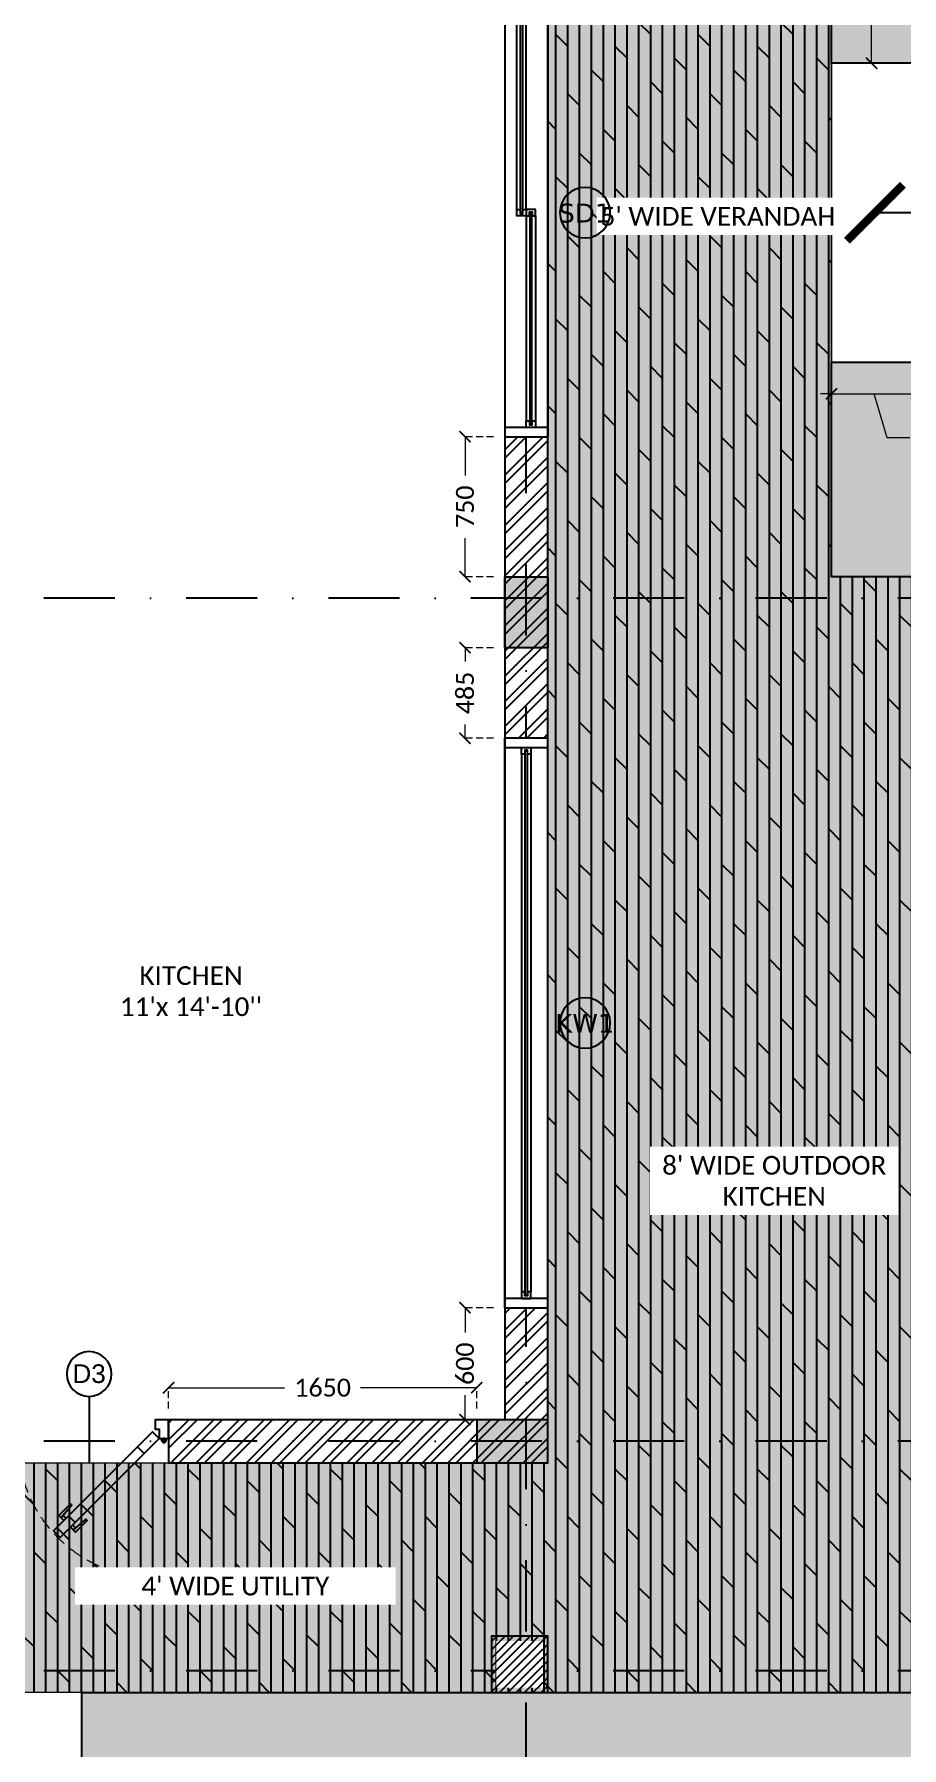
# Model space of a CAD drawing. Header units: millimetres. Extents: x -15000 to 28550, y -17045 to 28620.
# Drawn here: x 9371 to 14016, y -1527 to 7650 of the extents above; entities that cross this region are included whole.
import ezdxf
from ezdxf.enums import TextEntityAlignment as Align

# ---------------------------------------------------------------- set-up
doc = ezdxf.new("R2010")
doc.units = ezdxf.units.MM
doc.header["$LTSCALE"] = 150
for name, pattern in [('3BHK-W(SB)$0$HIDDEN', [0.375, 0.25, -0.125]), ('DASHDOTX2', [50.8, 25.4, -12.7, 0, -12.7]), ('DASHED', [0.75, 0.5, -0.25])]:
    doc.linetypes.add(name, pattern=pattern)
for name, color, linetype in [('ad-Arrow', 32, 'Continuous'), ('ad-Column', 3, 'Continuous'), ('ad-Column Hatch', 125, 'Continuous'), ('ad-Door', 11, 'Continuous'), ('ad-Elevation 10', 8, 'Continuous'), ('ad-Grid', 8, 'DASHDOTX2'), ('ad-MS Columns', 1, 'Continuous'), ('ad-RCC', 3, 'Continuous'), ('ad-RCC Hatch', 125, 'Continuous'), ('ad-Text main', 7, 'Continuous'), ('ad-Text Main_Door&window Label', 7, 'Continuous'), ('ad-Wall', 240, 'Continuous'), ('ad-Wall hatch', 8, 'Continuous')]:
    doc.layers.add(name, color=color, linetype=linetype)
doc.layers.add('ad-Dimension', color=5, linetype='Continuous', lineweight=0, true_color=0x0000ff)
doc.layers.add('ad-Glass Sectionline', color=140, linetype='Continuous', true_color=0x00bfff)
doc.layers.add('ad-Verandah', color=7, linetype='Continuous', true_color=0xa57c52)
doc.styles.add('6 U T S R N_Typical Floor Plan$0$3BHK-E(NB)$0$grid_text', font='verdana.ttf', dxfattribs={"width": 0.9})
doc.styles.add('New Text Style', font='arial.ttf', dxfattribs={"height": 100})
doc.styles.get("Standard").update_dxf_attribs({"font": 'calibril.ttf'})
doc.dimstyles.new('A-100-DIM-INT (MM-FT)', dxfattribs={"dimscale": 50, "dimtxt": 2.4, "dimasz": 1, "dimexe": 5, "dimexo": 100, "dimgap": 1, "dimtad": 0, "dimdec": 0, "dimdsep": 46, "dimtxsty": 'Standard', "dimblk": 'ARCHTICK', "dimcen": 0.025, "dimse1": 1, "dimse2": 1, "dimclrd": 256, "dimclre": 256, "dimclrt": 256, "dimazin": 2, "dimtfac": 1, "dimtdec": 0, "dimtix": 1, "dimtmove": 2, "dimatfit": 3, "dimldrblk": 'ARCHTICK', "dimfxl": 1, "dimtolj": 1, "dimtzin": 0, "dimarcsym": 0})
doc.dimstyles.new('A-75-DIM-INT (Framing)', dxfattribs={"dimscale": 100, "dimtxt": 0.8, "dimasz": 0.5, "dimexe": 0, "dimexo": 0.5, "dimgap": 0.5, "dimtad": 0, "dimdec": 0, "dimdsep": 46, "dimtxsty": 'Standard', "dimblk": 'ARCHTICK', "dimcen": 0.025, "dimclrd": 256, "dimclre": 256, "dimclrt": 256, "dimazin": 2, "dimtfac": 1, "dimtdec": 0, "dimtmove": 1, "dimatfit": 0, "dimldrblk": 'ARCHTICK', "dimfxl": 1, "dimtfill": 1, "dimtolj": 1, "dimtzin": 0, "dimarcsym": 0})

# ---------------------------------------------------------------- blocks, each defined once
blk = doc.blocks.new('1625W_Grid')
at = {"layer": 'ad-Grid', "ltscale": 0.1}
for points in [[(12005, -3190), (12005, 15870)], [(15900, 4630), (-3780, 4630)], [(15900, 115), (-3780, 115)], [(15900, -1115), (-3780, -1115)]]:
    blk.add_lwpolyline(points, dxfattribs=at)
blk = doc.blocks.new('_ArchTick')
at = {"color": 0, "linetype": 'ByBlock', "const_width": 0.15}
blk.add_lwpolyline([(-0.5, -0.5), (0.5, 0.5)], dxfattribs=at)
blk = doc.blocks.new('6 U T S R N_Typical Floor Plan$0$ad_Window Tag')
blk.add_circle((0, 0), 150)
at = {"style": '6 U T S R N_Typical Floor Plan$0$3BHK-E(NB)$0$grid_text', "width": 0.9}
blk.add_attdef('D1', text='', height=125, dxfattribs=at).set_placement((0, 0), align=Align.MIDDLE_CENTER)
blk = doc.blocks.new('zw$6540')
at = {"layer": 'ad-Text Main_Door&window Label'}
ref = blk.add_blockref('6 U T S R N_Typical Floor Plan$0$ad_Window Tag', (12320, 2355), dxfattribs=dict(at, xscale=-0.9, yscale=0.9, zscale=0.9))
ref.add_attrib('D1', 'KW1', dxfattribs={"height": 101.25, "rotation": 2160, "style": '6 U T S R N_Typical Floor Plan$0$3BHK-E(NB)$0$grid_text'}).set_placement((12319, 2352.9), align=Align.MIDDLE_CENTER)
at = {"layer": 'ad-Text main', "char_height": 100, "attachment_point": 5, "bg_fill": 2}
for s, insert, width in [("5' WIDE VERANDAH", (13032, 6674.8), 1199.585), ("KITCHEN\\P11'x 14'-10''", (10210.6, 2525.1), 1175.718), ("\\pxqc;8' WIDE OUTDOOR KITCHEN", (13333.2, 1508.8), 1229.075), ("4' WIDE UTILITY", (10447.4, -661.6), 1617.972)]:
    blk.add_mtext(s, dxfattribs=dict(at, insert=insert, width=width))
at = {"layer": 'ad-Text Main_Door&window Label'}
ref = blk.add_blockref('6 U T S R N_Typical Floor Plan$0$ad_Window Tag', (12320, 6695), dxfattribs=dict(at, xscale=-0.9, yscale=0.9, zscale=0.9))
ref.add_attrib('D1', 'SD1', dxfattribs={"height": 101.25, "rotation": 2160, "style": '6 U T S R N_Typical Floor Plan$0$3BHK-E(NB)$0$grid_text'}).set_placement((12319, 6692.9), align=Align.MIDDLE_CENTER)
blk = doc.blocks.new('$ZCDB_AUDIT_GENERATED_C77D')
blk.add_wipeout([(0, 230), (2400, 230), (2400, 0), (0, 0)]).dxf.layer = 'ad-Elevation 10'
at = {"layer": 'ad-Elevation 10'}
for points in [[(2400, 230), (0, 230)], [(2400, 0), (0, 0)]]:
    blk.add_lwpolyline(points, dxfattribs=at)
for points in [[(50, 0), (50, 230), (0, 230), (0, 0)], [(2350, 0), (2400, 0), (2400, 230), (2350, 230)], [(85, 83), (85, 65), (50, 65), (50, 115), (85, 115), (85, 97), (63, 97), (63, 83)], [(1217.5, 133), (1217.5, 115), (1182.5, 115), (1182.5, 165), (1217.5, 165), (1217.5, 147), (1195.5, 147), (1195.5, 133)], [(1182.5, 83), (1182.5, 65), (1217.5, 65), (1217.5, 115), (1182.5, 115), (1182.5, 97), (1204.5, 97), (1204.5, 83)], [(2315, 133), (2315, 115), (2350, 115), (2350, 165), (2315, 165), (2315, 147), (2337, 147), (2337, 133)]]:
    blk.add_lwpolyline(points, close=True, dxfattribs=at)
at = {"layer": 'ad-Glass Sectionline'}
for points in [[(1200, 95), (65, 95), (65, 85), (1200, 85)], [(1200, 145), (2335, 145), (2335, 135), (1200, 135)]]:
    blk.add_lwpolyline(points, close=True, dxfattribs=at)
for points in [[(1182.5, 115), (85, 115)], [(1217.5, 165), (2315, 165)], [(1217.5, 115), (2315, 115)], [(1182.5, 65), (85, 65)]]:
    blk.add_lwpolyline(points, dxfattribs=at)
blk = doc.blocks.new('*U144')
blk.add_blockref('$ZCDB_AUDIT_GENERATED_C77D', (0, 0))
blk = doc.blocks.new('*U154')
for p, q in [((8.3, -111.1), (41.7, -111.1)), ((25, -127.8), (25, -94.4)), ((563.8, -513.3), (548.9, -528.2)), ((498.7, -578.5), (513.6, -563.6))]:
    blk.add_line(p, q)
for points in [[(50, -100), (0, -100), (0, 0), (71.4, 0), (71.4, -35.7), (71.4, -50), (50, -50)], [(800, -100), (800, -50), (778.6, -50), (778.6, -35.7), (778.6, 0), (850, 0), (850, -100)], [(50, -100), (130.8, -180.8), (166.2, -145.5), (85.4, -64.6)], [(130.8, -180.8), (499.5, -549.5), (534.9, -514.2), (166.2, -145.5)], [(580.3, -630.3), (499.5, -549.5), (534.9, -514.2), (615.7, -595)]]:
    blk.add_lwpolyline(points, close=True)
for points in [[(560.7, -540), (588.2, -512.5), (525.4, -449.7), (517.5, -457.6), (574.5, -526.2)], [(525.4, -575.4), (497.9, -602.8), (435.1, -540), (442.9, -532.2), (511.5, -589.2)]]:
    blk.add_lwpolyline(points)
blk.add_circle((25, -111.1), 11.1)
at = {"color": 8, "linetype": 'DASHED', "lineweight": 0}
blk.add_arc((66, -108.5), 741.9, 268.18808, 1.81192, dxfattribs=at)
at = {"layer": 'ad-Text Main_Door&window Label'}
blk.add_line((425, 125), (425, -230), dxfattribs=at)
blk.add_circle((425.3, 245), 120, dxfattribs=at)
at = {"layer": 'ad-Text Main_Door&window Label', "style": 'New Text Style'}
blk.add_attdef('D1', text='', height=100, dxfattribs=at).set_placement((425.3, 245), align=Align.MIDDLE_CENTER)
blk = doc.blocks.new('zw$4DB2')
blk.add_wipeout([(0, 3050), (0, 0), (-230, 0), (-230, 3050)]).dxf.layer = 'ad-Elevation 10'
at = {"layer": 'ad-Elevation 10'}
for points in [[(-230, 3000), (0, 3000), (0, 3050), (-230, 3050)], [(-122, 2965), (-140, 2965), (-140, 3000), (-90, 3000), (-90, 2965), (-108, 2965), (-108, 2987), (-122, 2987)], [(-230, 50), (-230, 0), (0, 0), (0, 50)], [(-122, 85), (-140, 85), (-140, 50), (-90, 50), (-90, 85), (-108, 85), (-108, 63), (-122, 63)]]:
    blk.add_lwpolyline(points, close=True, dxfattribs=at)
for points in [[(-230, 0), (-230, 3050)], [(0, 0), (0, 3050)]]:
    blk.add_lwpolyline(points, dxfattribs=at)
at = {"layer": 'ad-Glass Sectionline'}
for points in [[(-140, 2965), (-140, 85)], [(-90, 2965), (-90, 85)]]:
    blk.add_lwpolyline(points, dxfattribs=at)
blk.add_lwpolyline([(-110, 2982.5), (-110, 65), (-120, 65), (-120, 2982.5)], close=True, dxfattribs=at)
blk = doc.blocks.new('zw$6266')
at = {"layer": 'ad-Wall hatch', "transparency": 33554610}
h = blk.add_hatch(dxfattribs=at)
h.set_pattern_fill('ANSI32', color=256, scale=10)
h.paths.add_polyline_path([(0, 13620), (0, 10305), (230, 10305), (230, 13390), (4880, 13390), (4880, 8645), (5110, 8645), (5110, 13390), (11890, 13390), (11890, 230), (10090, 230), (10090, 0), (12120, 0), (12120, 13620)])
at = {"layer": 'ad-Door', "ltscale": 5}
ref = blk.add_blockref('*U154', (10090, 230), dxfattribs=dict(at, xscale=-1, rotation=359.9999999999999))
ref.add_attrib('D1', 'D3', dxfattribs={"layer": 'ad-Text Main_Door&window Label', "height": 100, "rotation": 360, "style": 'New Text Style'}).set_placement((9664.7, 476.8), align=Align.MIDDLE_CENTER)
for name, p, rotation in [('*U144', (12120, 5495), 90), ('zw$4DB2', (12120, 830), 359.9999999999999)]:
    blk.add_blockref(name, p, dxfattribs=dict(rotation=rotation))
at = {"layer": 'ad-Wall'}
blk.add_lwpolyline([(0, 13620), (0, 10305), (230, 10305), (230, 13390), (4880, 13390), (4880, 8645), (5110, 8645), (5110, 13390), (11890, 13390), (11890, 230), (10090, 230), (10090, 0), (12120, 0), (12120, 13620)], close=True, dxfattribs=at)
blk = doc.blocks.new('zw$B0BD')
blk.add_wipeout([(0, 0), (250, 0), (250, -250), (0, -250)])
at = {"layer": 'ad-MS Columns'}
h = blk.add_hatch(dxfattribs=at)
h.set_pattern_fill('ANSI31', color=256, scale=10)
h.set_pattern_definition([(45, (4e-12, -250), (-22.4506, 22.4506), [])])
h.paths.add_polyline_path([(0, 0), (250, 0), (250, -250), (0, -250)])
at = {"layer": 'ad-MS Columns', "const_width": 1}
blk.add_lwpolyline([(0, 0), (250, 0), (250, -250), (0, -250)], close=True, dxfattribs=at)
blk = doc.blocks.new('A$Cc8f236af')
at = {"layer": 'ad-MS Columns'}
blk.add_blockref('zw$B0BD', (-275, -14575), dxfattribs=at)
blk = doc.blocks.new('zw$6AA0')
at = {"layer": 'ad-Column Hatch', "transparency": 33554687}
h = blk.add_hatch(color=256, dxfattribs=at)
h.dxf.hatch_style = 1
h.paths.add_polyline_path([(0, -230), (380, -230), (380, 0), (0, 0)])
at = {"layer": 'ad-Column'}
blk.add_lwpolyline([(0, -230), (380, -230), (380, 0), (0, 0)], close=True, dxfattribs=at)
blk = doc.blocks.new('A$C42b14ea2')
at = {"layer": 'ad-RCC Hatch', "transparency": 33554687}
h = blk.add_hatch(dxfattribs=at)
h.set_pattern_fill('ANSI31', color=256, scale=10)
h.set_pattern_definition([(45, (13250, 8645), (-22.45064, 22.45064), [])])
h.paths.add_polyline_path([(0, 0), (300, 0), (300, 300), (0, 300)])
at = {"layer": 'ad-RCC'}
blk.add_lwpolyline([(0, 0), (300, 0), (300, 300), (0, 300)], close=True, dxfattribs=at)
blk = doc.blocks.new('1625W_Columns')
at = {"layer": 'ad-Column', "xscale": -1, "rotation": 270}
blk.add_blockref('zw$6AA0', (12120, 4365), dxfattribs=at)
at = {"layer": 'ad-Column', "rotation": 179.9999999999998}
blk.add_blockref('zw$6AA0', (12120, 0), dxfattribs=at)
at = {"layer": 'ad-RCC'}
blk.add_blockref('A$C42b14ea2', (11820, -1230), dxfattribs=at)
blk = doc.blocks.new('*D34')
at = {"layer": 'ad-Dimension', "linetype": '3BHK-W(SB)$0$HIDDEN', "lineweight": -2}
for p, q in [((13640, -7785), (13640, -7895.2)), ((14095, -7785), (14095, -7895.2))]:
    blk.add_line(p, q, dxfattribs=at)
at = {"layer": 'ad-Dimension', "lineweight": -2}
for p, q in [((13640, -7895.2), (13580, -7895.2)), ((13640, -7895.2), (14095, -7895.2)), ((13938.3, -8131.1), (13867.5, -7895.2)), ((14095, -7895.2), (14155, -7895.2)), ((14058.3, -8131.1), (13938.3, -8131.1))]:
    blk.add_line(p, q, dxfattribs=at)
at = {"layer": 'Defpoints', "color": 0}
for p in [(13640, -7725), (14095, -7725), (14095, -7895.2)]:
    blk.add_point(p, dxfattribs=at)
at = {"layer": 'ad-Dimension', "lineweight": -2, "xscale": 60, "yscale": 60, "zscale": 60}
blk.add_blockref('_ArchTick', (13640, -7895.2), dxfattribs=at)
at = {"layer": 'ad-Dimension', "lineweight": -2, "xscale": 60, "yscale": 60, "zscale": 60, "rotation": 180}
blk.add_blockref('_ArchTick', (14095, -7895.2), dxfattribs=at)
at = {"layer": 'ad-Dimension', "insert": (14226.3, -8131.1), "char_height": 96, "attachment_point": 5, "bg_fill": 3, "box_fill_scale": 1.1, "bg_fill_color": 257, "bg_fill_transparency": 0}
blk.add_mtext('\\A1;455', dxfattribs=at)
blk = doc.blocks.new('*D53')
at = {"layer": 'ad-Dimension', "linetype": '3BHK-W(SB)$0$HIDDEN', "lineweight": -2}
for p, q in [((11830, -9255), (11677.5, -9255)), ((11830, -9740), (11677.5, -9740))]:
    blk.add_line(p, q, dxfattribs=at)
at = {"layer": 'ad-Dimension', "lineweight": -2}
for p, q in [((11677.5, -9255), (11677.5, -9329.5)), ((11677.5, -9740), (11677.5, -9665.5))]:
    blk.add_line(p, q, dxfattribs=at)
at = {"layer": 'Defpoints', "color": 0}
for p in [(11890, -9255), (11677.5, -9740), (11890, -9740)]:
    blk.add_point(p, dxfattribs=at)
at = {"layer": 'ad-Dimension', "lineweight": -2, "xscale": 60, "yscale": 60, "zscale": 60}
for p, rotation in [((11677.5, -9255), 90), ((11677.5, -9740), 270)]:
    blk.add_blockref('_ArchTick', p, dxfattribs=dict(at, rotation=rotation))
at = {"layer": 'ad-Dimension', "insert": (11677.5, -9497.5), "char_height": 96, "attachment_point": 5, "rotation": 90, "bg_fill": 3, "box_fill_scale": 1.1, "bg_fill_color": 257, "bg_fill_transparency": 0}
blk.add_mtext('\\A1;485', dxfattribs=at)
blk = doc.blocks.new('*D54')
at = {"layer": 'ad-Dimension', "linetype": '3BHK-W(SB)$0$HIDDEN', "lineweight": -2}
for p, q in [((11830, -12790), (11677.5, -12790)), ((11830, -13390), (11677.5, -13390))]:
    blk.add_line(p, q, dxfattribs=at)
at = {"layer": 'ad-Dimension', "lineweight": -2}
for p, q in [((11677.5, -12790), (11677.5, -12922.3)), ((11677.5, -13390), (11677.5, -13257.7))]:
    blk.add_line(p, q, dxfattribs=at)
at = {"layer": 'Defpoints', "color": 0}
for p in [(11890, -12790), (11677.5, -13390), (11890, -13390)]:
    blk.add_point(p, dxfattribs=at)
at = {"layer": 'ad-Dimension', "lineweight": -2, "xscale": 60, "yscale": 60, "zscale": 60}
for p, rotation in [((11677.5, -12790), 90), ((11677.5, -13390), 270)]:
    blk.add_blockref('_ArchTick', p, dxfattribs=dict(at, rotation=rotation))
at = {"layer": 'ad-Dimension', "insert": (11677.5, -13090), "char_height": 96, "attachment_point": 5, "rotation": 90, "bg_fill": 3, "box_fill_scale": 1.1, "bg_fill_color": 257, "bg_fill_transparency": 0}
blk.add_mtext('\\A1;600', dxfattribs=at)
blk = doc.blocks.new('*D55')
at = {"layer": 'ad-Dimension', "linetype": '3BHK-W(SB)$0$HIDDEN', "lineweight": -2}
for p, q in [((10090, -13330), (10090, -13218.6)), ((11740, -13330), (11740, -13218.6))]:
    blk.add_line(p, q, dxfattribs=at)
at = {"layer": 'ad-Dimension', "lineweight": -2}
for p, q in [((10090, -13218.6), (10711.6, -13218.6)), ((11740, -13218.6), (11118.4, -13218.6))]:
    blk.add_line(p, q, dxfattribs=at)
at = {"layer": 'Defpoints', "color": 0}
for p in [(11740, -13218.6), (10090, -13390), (11740, -13390)]:
    blk.add_point(p, dxfattribs=at)
at = {"layer": 'ad-Dimension', "lineweight": -2, "xscale": 60, "yscale": 60, "zscale": 60, "rotation": 180}
blk.add_blockref('_ArchTick', (10090, -13218.6), dxfattribs=at)
at = {"layer": 'ad-Dimension', "lineweight": -2, "xscale": 60, "yscale": 60, "zscale": 60}
blk.add_blockref('_ArchTick', (11740, -13218.6), dxfattribs=at)
at = {"layer": 'ad-Dimension', "insert": (10915, -13218.6), "char_height": 96, "attachment_point": 5, "bg_fill": 3, "box_fill_scale": 1.1, "bg_fill_color": 257, "bg_fill_transparency": 0}
blk.add_mtext('\\A1;1650', dxfattribs=at)
blk = doc.blocks.new('*D71')
at = {"layer": 'ad-Dimension', "linetype": '3BHK-W(SB)$0$HIDDEN', "lineweight": -2}
for p, q in [((11830, -8125), (11677.5, -8125)), ((11830, -8875), (11677.5, -8875))]:
    blk.add_line(p, q, dxfattribs=at)
at = {"layer": 'ad-Dimension', "lineweight": -2}
for p, q in [((11677.5, -8125), (11677.5, -8331.9)), ((11677.5, -8875), (11677.5, -8668.1))]:
    blk.add_line(p, q, dxfattribs=at)
at = {"layer": 'Defpoints', "color": 0}
for p in [(11677.5, -8125), (11890, -8125), (11890, -8875)]:
    blk.add_point(p, dxfattribs=at)
at = {"layer": 'ad-Dimension', "lineweight": -2, "xscale": 60, "yscale": 60, "zscale": 60}
for p, rotation in [((11677.5, -8125), 90), ((11677.5, -8875), 270)]:
    blk.add_blockref('_ArchTick', p, dxfattribs=dict(at, rotation=rotation))
at = {"layer": 'ad-Dimension', "insert": (11677.5, -8500), "char_height": 96, "attachment_point": 5, "rotation": 90, "bg_fill": 3, "box_fill_scale": 1.1, "bg_fill_color": 257, "bg_fill_transparency": 0}
blk.add_mtext('\\A1;750', dxfattribs=at)
blk = doc.blocks.new('*D73')
at = {"layer": 'ad-Dimension', "linetype": '3BHK-W(SB)$0$HIDDEN', "lineweight": -2}
for p, q in [((13700, -4745), (13853.8, -4745)), ((13700, -6125), (13853.8, -6125))]:
    blk.add_line(p, q, dxfattribs=at)
at = {"layer": 'ad-Dimension', "lineweight": -2}
for p, q in [((13853.8, -4745), (13853.8, -5231.6)), ((13853.8, -6125), (13853.8, -5638.4))]:
    blk.add_line(p, q, dxfattribs=at)
at = {"layer": 'Defpoints', "color": 0}
for p in [(13640, -4745), (13640, -6125), (13853.8, -6125)]:
    blk.add_point(p, dxfattribs=at)
at = {"layer": 'ad-Dimension', "lineweight": -2, "xscale": 60, "yscale": 60, "zscale": 60}
for p, rotation in [((13853.8, -4745), 90), ((13853.8, -6125), 270)]:
    blk.add_blockref('_ArchTick', p, dxfattribs=dict(at, rotation=rotation))
at = {"layer": 'ad-Dimension', "insert": (13853.8, -5435), "char_height": 96, "attachment_point": 5, "rotation": 90, "bg_fill": 3, "box_fill_scale": 1.1, "bg_fill_color": 257, "bg_fill_transparency": 0}
blk.add_mtext('\\A1;1380', dxfattribs=at)
blk = doc.blocks.new('zw$6CCD')
at = {"transparency": 33554559}
h = blk.add_hatch(dxfattribs=at)
h.set_pattern_fill('GRASS', color=74, angle=180)
h.set_pattern_definition([(270, (14545, -2750), (17.96051, -17.96051), [4.7625, -31.15852]), (225, (14545, -2750), (17.96051, -17.96051), [4.7625, -20.6375]), (315, (14545, -2750), (17.96051, 17.96051), [4.7625, -20.6375])])
h.paths.add_polyline_path([(14550, -6125), (13640, -6125), (13640, -4745), (14550, -4745)])
h = blk.add_hatch(color=256, dxfattribs=at)
h.dxf.hatch_style = 1
h.set_gradient(color1=(153, 204, 0), color2=(63, 127, 0), tint=1, name='INVSPHERICAL')
h.paths.add_polyline_path([(14550, -6125), (13640, -6125), (13640, -4745), (14550, -4745)])
h = blk.add_hatch(dxfattribs=at)
h.set_pattern_fill('GRASS', color=74, angle=180)
h.set_pattern_definition([(270, (14545, -5500), (17.96051, -17.96051), [4.7625, -31.15852]), (225, (14545, -5500), (17.96051, -17.96051), [4.7625, -20.6375]), (315, (14545, -5500), (17.96051, 17.96051), [4.7625, -20.6375])])
h.paths.add_polyline_path([(14550, -8875), (13640, -8875), (13640, -7725), (14550, -7725)])
h = blk.add_hatch(color=256, dxfattribs=at)
h.dxf.hatch_style = 1
h.set_gradient(color1=(153, 204, 0), color2=(63, 127, 0), tint=1, name='INVSPHERICAL')
h.paths.add_polyline_path([(14550, -8875), (13640, -8875), (13640, -7725), (14550, -7725)])
h = blk.add_hatch(dxfattribs=at)
h.set_pattern_fill('GRASS', color=74, angle=90)
h.set_pattern_definition([(180, (12995, -15755), (-17.96051, -17.96051), [4.7625, -31.15852]), (135, (12995, -15755), (-17.96051, -17.96051), [4.7625, -20.6375]), (225, (12995, -15755), (17.96051, -17.96051), [4.7625, -20.6375])])
h.paths.add_polyline_path([(9625, -15760), (9625, -14850), (14550, -14850), (14550, -15760)])
h = blk.add_hatch(color=256, dxfattribs=at)
h.dxf.hatch_style = 1
h.set_gradient(color1=(153, 204, 0), color2=(63, 127, 0), tint=1, name='INVSPHERICAL')
h.paths.add_polyline_path([(9625, -15760), (9625, -14850), (14550, -14850), (14550, -15760)])
at = {"layer": 'ad-Verandah', "transparency": 33554534}
h = blk.add_hatch(color=256, dxfattribs=at)
h.dxf.hatch_style = 1
h.paths.add_polyline_path([(6195, -13620), (12120, -13620), (12120, -4745), (13640, -4745), (13640, -8875), (14550, -8875), (14550, -14850), (6195, -14850)])
at = {"layer": 'ad-Verandah', "transparency": 33554687}
h = blk.add_hatch(dxfattribs=at)
h.set_pattern_fill('DOLMIT', color=256, scale=10, angle=90)
h.set_pattern_definition([(90, (6195, -14830), (-63.5, 2e-14), []), (135, (6195, -14830), (-127, -127), [89.8026, -179.605])])
h.paths.add_polyline_path([(6195, -13620), (12120, -13620), (12120, -4745), (13640, -4745), (13640, -8875), (14550, -8875), (14550, -14850), (6195, -14850)])
at = {"layer": 'ad-Elevation 10'}
for points in [[(14550, -6125), (13640, -6125), (13640, -4745), (14550, -4745)], [(14550, -8875), (13640, -8875), (13640, -7725), (14550, -7725)], [(9625, -15760), (9625, -14850), (14550, -14850), (14550, -15760)]]:
    blk.add_lwpolyline(points, close=True, dxfattribs=at)
at = {"layer": 'ad-Verandah', "lineweight": 9}
for points in [[(6195, -13620), (12120, -13620), (12120, -4745), (13640, -4745), (13640, -8875), (14550, -8875), (14550, -14850), (6195, -14850)], [(14095, -7725), (13640, -7725), (13640, -6125), (14095, -6125)], [(6195, -14850), (6195, -15305), (9625, -15305), (9625, -14850)]]:
    blk.add_lwpolyline(points, close=True, dxfattribs=at)
at = {"layer": 'ad-Arrow'}
blk.add_leader([(13872.3, -6925), (14628.9, -6925)], dimstyle='A-100-DIM-INT (MM-FT)', override={"dimscale": 1, "dimasz": 300, "dimgap": 50, "dimtad": 0}, dxfattribs=at)
blk = doc.blocks.new('1625_West Villa')
at = {"layer": 'ad-Verandah'}
blk.add_blockref('zw$6CCD', (0, 13620), dxfattribs=at)
blk.add_blockref('zw$6266', (0, 0))
blk.add_blockref('1625W_Columns', (0, 0))
at = {"layer": 'ad-MS Columns'}
blk.add_blockref('A$Cc8f236af', (12120, 13620), dxfattribs=at)
at = {"layer": 'ad-Text main'}
blk.add_blockref('zw$6540', (0, 0), dxfattribs=at)
blk = doc.blocks.new('zw$FA3C')
at = {"layer": 'ad-Dimension'}
for base, p1, p2, picture, middle in [((13853.8, -6125), (13640, -4745), (13640, -6125), '*D73', (13853.8, -5435)), ((11677.5, -8125), (11890, -8875), (11890, -8125), '*D71', (11677.5, -8500)), ((11677.5, -9740), (11890, -9255), (11890, -9740), '*D53', (11677.5, -9497.5)), ((11677.5, -13390), (11890, -12790), (11890, -13390), '*D54', (11677.5, -13090))]:
    dim = blk.add_linear_dim(base=base, p1=p1, p2=p2, angle=90, dimstyle='A-75-DIM-INT (Framing)', override={"dimscale": 120, "dimblk": 'ArchTick', "dimfxl": 10, "dimtfill": 1, "dimtfillclr": 0}, dxfattribs=at)
    dim.commit()
    dim.dimension.update_dxf_attribs({"geometry": picture, "text_midpoint": middle})
dim = blk.add_linear_dim(base=(14095, -7895.2), p1=(13640, -7725), p2=(14095, -7725), dimstyle='A-75-DIM-INT (Framing)', override={"dimscale": 120, "dimblk": 'ArchTick', "dimfxl": 10, "dimtfill": 1, "dimtfillclr": 0}, dxfattribs=at)
dim.commit()
dim.dimension.update_dxf_attribs({"geometry": '*D34', "text_midpoint": (14118.3, -8131.1)})
dim = blk.add_linear_dim(base=(11740, -13218.6), p1=(10090, -13390), p2=(11740, -13390), dimstyle='A-75-DIM-INT (Framing)', override={"dimscale": 120, "dimblk": 'ArchTick', "dimfxl": 10, "dimtfill": 1, "dimtfillclr": 0}, dxfattribs=at)
dim.commit()
dim.dimension.update_dxf_attribs({"geometry": '*D55', "text_midpoint": (10915, -13218.6)})

msp = doc.modelspace()

# ---------------------------------------------------------------- block references
msp.add_blockref('1625W_Grid', (0, 0))

# ---------------------------------------------------------------- next in the draw order: block references
msp.add_blockref('1625_West Villa', (0, 0))

# ---------------------------------------------------------------- next in the draw order: block references
at = {"layer": 'ad-Dimension'}
msp.add_blockref('zw$FA3C', (0, 13620), dxfattribs=at)

doc.saveas('drawing.dxf')
